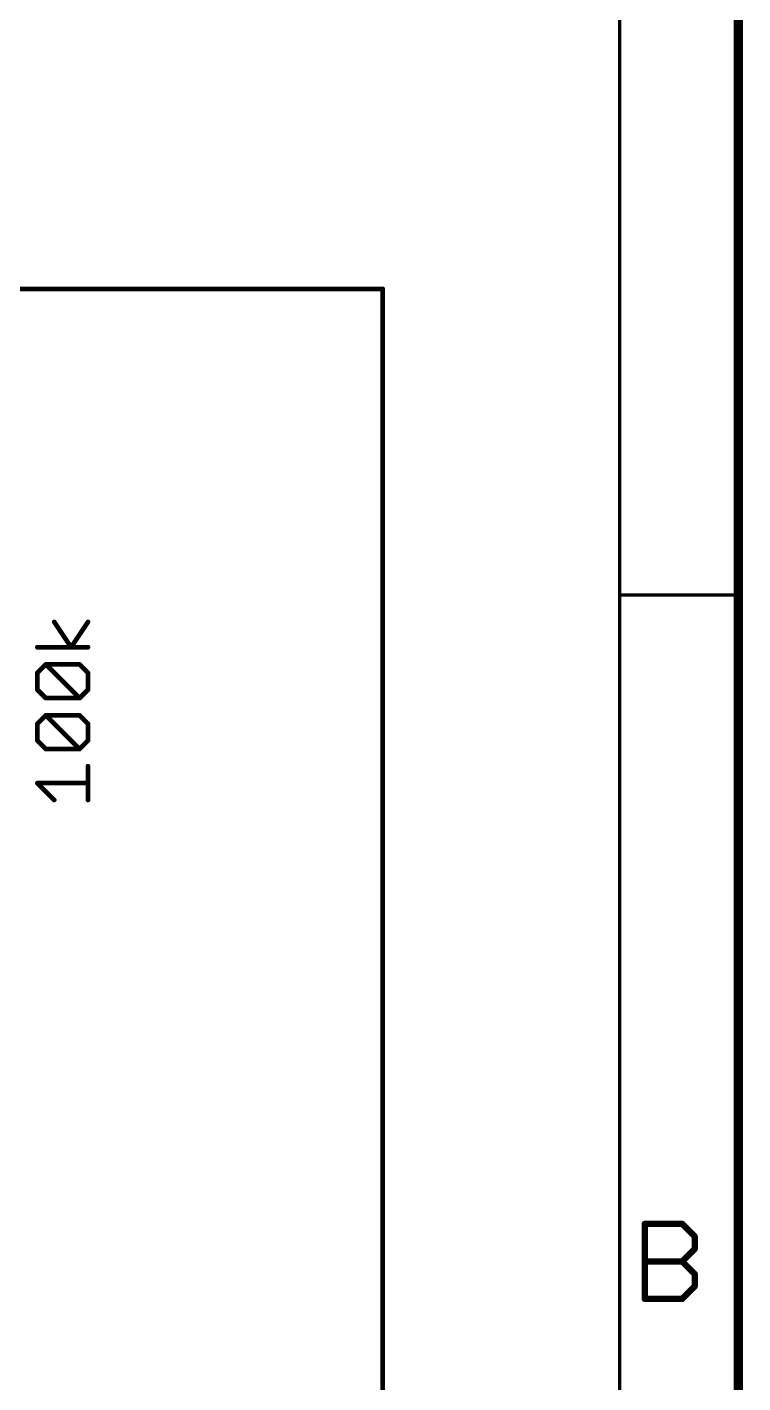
# Model space of a CAD drawing. Extents: x -44 to 217, y -56 to 126.
# Drawn here: x 194.31 to 217.32, y 53.72 to 97.32 of the extents above; entities that cross this region are included whole.
import ezdxf

# ---------------------------------------------------------------- set-up
doc = ezdxf.new("R2010")
doc.units = 0
for name, color, linetype in [('91', 94, 'CONTINUOUS'), ('94', 14, 'CONTINUOUS'), ('96', 251, 'CONTINUOUS')]:
    doc.layers.add(name, color=color, linetype=linetype)

msp = doc.modelspace()

# ---------------------------------------------------------------- linework, layer by layer
at = {"layer": '91', "const_width": 0.1524}
for points in [[(193.04, 88.9), (205.74, 88.9)], [(205.74, 88.9), (205.74, -17.78)]]:
    msp.add_lwpolyline(points, dxfattribs=at)
at = {"layer": '91', "const_width": 0.0762}
for points in [[(205.7781, 88.9, 1), (205.7019, 88.9)], [(205.74, 88.8619, 1), (205.74, 88.9381)]]:
    msp.add_lwpolyline(points, format="xyb", dxfattribs=at)
at = {"layer": '94'}
for points, const_width in [([(217.17, -53.34), (217.17, 125.73)], 0.3), ([(213.36, -49.53), (213.36, 121.92)], 0.1), ([(217.17, 79.0575), (213.36, 79.0575)], 0.1), ([(214.165, 56.4229), (214.165, 58.8317)], 0.2032), ([(214.165, 58.8317), (215.3694, 58.8317)], 0.2032), ([(215.3694, 58.8317), (215.7709, 58.4302)], 0.2032), ([(215.7709, 58.4302), (215.7709, 58.0288)], 0.2032), ([(215.7709, 58.0288), (215.3694, 57.6273)], 0.2032), ([(214.165, 57.6273), (215.3694, 57.6273)], 0.2032), ([(215.3694, 57.6273), (215.7709, 57.2258)], 0.2032), ([(215.7709, 57.2258), (215.7709, 56.8243)], 0.2032), ([(215.7709, 56.8243), (215.3694, 56.4229)], 0.2032), ([(215.3694, 56.4229), (214.165, 56.4229)], 0.2032)]:
    msp.add_lwpolyline(points, dxfattribs=dict(at, const_width=const_width))
for points, const_width in [([(213.36, 79.0825, 1), (213.36, 79.0325)], 0.05), ([(217.17, 79.0325, 1), (217.17, 79.0825)], 0.05), ([(214.2158, 58.8317, 1), (214.1142, 58.8317)], 0.1016), ([(214.165, 58.8825, 1), (214.165, 58.7809)], 0.1016), ([(215.4053, 58.8676, 1), (215.3335, 58.7958)], 0.1016), ([(215.3694, 58.7809, 1), (215.3694, 58.8825)], 0.1016), ([(215.8217, 58.4302, 1), (215.7201, 58.4302)], 0.1016), ([(215.735, 58.3943, 1), (215.8068, 58.4662)], 0.1016), ([(215.7201, 58.0288, 1), (215.8217, 58.0288)], 0.1016), ([(215.8068, 57.9928, 1), (215.735, 58.0647)], 0.1016), ([(214.165, 57.6781, 1), (214.165, 57.5765)], 0.1016), ([(215.4053, 57.6632, 1), (215.3335, 57.5914)], 0.1016), ([(215.3335, 57.6632, 1), (215.4053, 57.5914)], 0.1016), ([(215.3694, 57.5765, 1), (215.3694, 57.6781)], 0.1016), ([(215.8217, 57.2258, 1), (215.7201, 57.2258)], 0.1016), ([(215.735, 57.1899, 1), (215.8068, 57.2617)], 0.1016), ([(215.7201, 56.8243, 1), (215.8217, 56.8243)], 0.1016), ([(215.8068, 56.7884, 1), (215.735, 56.8602)], 0.1016), ([(214.165, 56.4737, 1), (214.165, 56.3721)], 0.1016), ([(214.1142, 56.4229, 1), (214.2158, 56.4229)], 0.1016), ([(215.3335, 56.4588, 1), (215.4053, 56.3869)], 0.1016), ([(215.3694, 56.3721, 1), (215.3694, 56.4737)], 0.1016)]:
    msp.add_lwpolyline(points, format="xyb", dxfattribs=dict(at, const_width=const_width))
at = {"layer": '96', "const_width": 0.1524}
for points in [[(195.7235, 77.3777), (195.1811, 78.1912)], [(196.2658, 78.1912), (195.7235, 77.3777)], [(196.2658, 77.3777), (194.6388, 77.3777)], [(194.6388, 76.554), (194.91, 76.8252)], [(194.91, 76.8252), (195.9946, 76.8252)], [(195.9946, 75.7405), (194.91, 76.8252)], [(195.9946, 76.8252), (196.2658, 76.554)], [(194.6388, 76.0117), (194.6388, 76.554)], [(196.2658, 76.554), (196.2658, 76.0117)], [(194.91, 75.7405), (194.6388, 76.0117)], [(196.2658, 76.0117), (195.9946, 75.7405)], [(195.9946, 75.7405), (194.91, 75.7405)], [(194.6388, 74.9168), (194.91, 75.188)], [(194.6388, 74.3745), (194.6388, 74.9168)], [(194.91, 75.188), (195.9946, 75.188)], [(195.9946, 74.1034), (194.91, 75.188)], [(195.9946, 75.188), (196.2658, 74.9168)], [(196.2658, 74.9168), (196.2658, 74.3745)], [(194.91, 74.1034), (194.6388, 74.3745)], [(195.9946, 74.1034), (194.91, 74.1034)], [(196.2658, 74.3745), (195.9946, 74.1034)], [(196.2658, 72.4662), (196.2658, 73.5509)], [(195.1811, 72.4662), (194.6388, 73.0085)], [(194.6388, 73.0085), (196.2658, 73.0085)]]:
    msp.add_lwpolyline(points, dxfattribs=at)
at = {"layer": '96', "const_width": 0.0762}
for points in [[(195.2128, 78.2123, 1), (195.1494, 78.17)], [(196.2975, 78.17, 1), (196.2341, 78.2123)], [(194.6388, 77.4158, 1), (194.6388, 77.3396)], [(195.6918, 77.3988, 1), (195.7552, 77.3565)], [(195.6918, 77.3565, 1), (195.7552, 77.3988)], [(196.2658, 77.3396, 1), (196.2658, 77.4158)], [(194.9369, 76.8521, 1), (194.883, 76.7982)], [(194.91, 76.8633, 1), (194.91, 76.7871)], [(194.9369, 76.7982, 1), (194.883, 76.8521)], [(196.0216, 76.8521, 1), (195.9677, 76.7982)], [(195.9946, 76.7871, 1), (195.9946, 76.8633)], [(194.6769, 76.554, 1), (194.6007, 76.554)], [(194.6119, 76.5809, 1), (194.6658, 76.5271)], [(196.3039, 76.554, 1), (196.2277, 76.554)], [(196.2389, 76.5271, 1), (196.2927, 76.5809)], [(194.6658, 76.0386, 1), (194.6119, 75.9847)], [(194.6007, 76.0117, 1), (194.6769, 76.0117)], [(196.2277, 76.0117, 1), (196.3039, 76.0117)], [(196.2927, 75.9847, 1), (196.2389, 76.0386)], [(194.91, 75.7786, 1), (194.91, 75.7024)], [(194.883, 75.7136, 1), (194.9369, 75.7675)], [(195.9677, 75.7675, 1), (196.0216, 75.7136)], [(195.9677, 75.7136, 1), (196.0216, 75.7675)], [(195.9946, 75.7024, 1), (195.9946, 75.7786)], [(194.6769, 74.9168, 1), (194.6007, 74.9168)], [(194.9369, 75.215, 1), (194.883, 75.1611)], [(194.91, 75.2261, 1), (194.91, 75.1499)], [(194.9369, 75.1611, 1), (194.883, 75.215)], [(196.0216, 75.215, 1), (195.9677, 75.1611)], [(195.9946, 75.1499, 1), (195.9946, 75.2261)], [(196.3039, 74.9168, 1), (196.2277, 74.9168)], [(194.6119, 74.9438, 1), (194.6658, 74.8899)], [(196.2389, 74.8899, 1), (196.2927, 74.9438)], [(194.6658, 74.4015, 1), (194.6119, 74.3476)], [(194.6007, 74.3745, 1), (194.6769, 74.3745)], [(194.91, 74.1415, 1), (194.91, 74.0653)], [(194.883, 74.0764, 1), (194.9369, 74.1303)], [(195.9677, 74.1303, 1), (196.0216, 74.0764)], [(195.9677, 74.0764, 1), (196.0216, 74.1303)], [(195.9946, 74.0653, 1), (195.9946, 74.1415)], [(196.2277, 74.3745, 1), (196.3039, 74.3745)], [(196.2927, 74.3476, 1), (196.2389, 74.4015)], [(196.3039, 73.5509, 1), (196.2277, 73.5509)], [(194.6658, 73.0355, 1), (194.6119, 72.9816)], [(194.6388, 73.0466, 1), (194.6388, 72.9704)], [(196.2658, 72.9704, 1), (196.2658, 73.0466)], [(195.1542, 72.4393, 1), (195.2081, 72.4931)], [(196.2277, 72.4662, 1), (196.3039, 72.4662)]]:
    msp.add_lwpolyline(points, format="xyb", dxfattribs=at)

doc.saveas('drawing.dxf')
